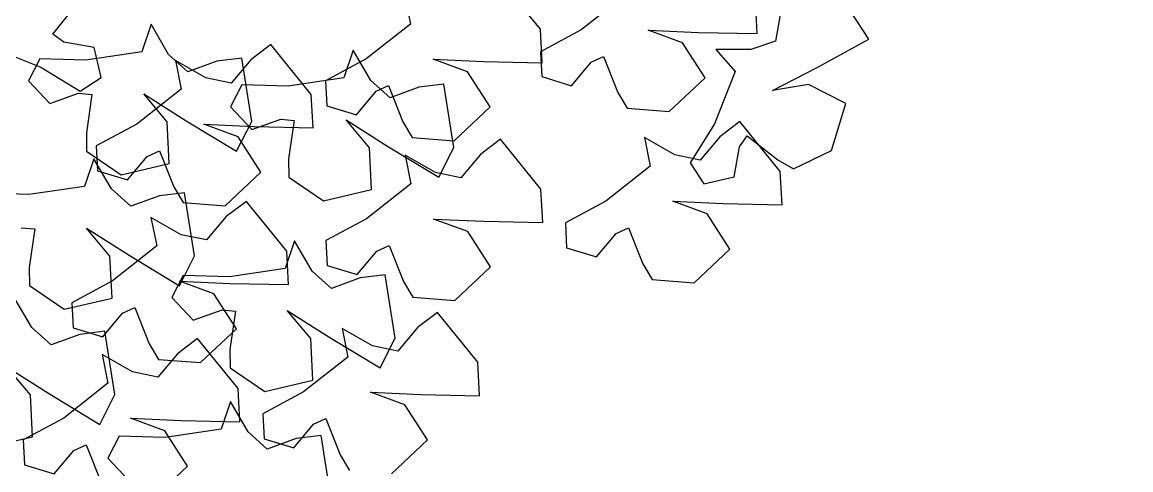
# Model space of a CAD drawing. Header units: millimetres. Extents: x 441156 to 441876, y 4514765 to 4515211.
# Drawn here: x 441441.341 to 441443.035, y 4514834.348 to 4514835.033 of the extents above; entities that cross this region are included whole.
import ezdxf

# ---------------------------------------------------------------- set-up
doc = ezdxf.new("R2010")
doc.units = ezdxf.units.MM
doc.layers.add('01_piscinas', color=254, linetype='Continuous')

msp = doc.modelspace()

# ---------------------------------------------------------------- linework, layer by layer
at = {"layer": '01_piscinas'}
for p, q in [((441442.13302112, 4514835.0215429, 0.00000053), (441442.07136697, 4514835.09770118, 0.00000053)), ((441441.92563695, 4514835.07342233, 0.00000053), (441441.93439154, 4514835.02961503, 0.00000053)), ((441442.26270054, 4514835.07407821, 0.00000053), (441442.19509028, 4514835.0206678, 0.00000053)), ((441442.46401223, 4514835.01496611, 0.00000053), (441442.46133012, 4514835.06600608, 0.00000053)), ((441441.38841966, 4514835.0139506, 0.00000053), (441441.42521556, 4514835.06057108, 0.00000053)), ((441442.50013721, 4514835.04926345, 0.00000053), (441442.4919957, 4514835.00316824, 0.00000053)), ((441442.63444318, 4514835.00657023, 0.00000053), (441442.60660042, 4514835.04943109, 0.00000053)), ((441441.53834088, 4514835.02920905, 0.00000053), (441441.52401892, 4514834.98689352, 0.00000053)), ((441441.56515849, 4514834.98309608, 0.00000053), (441441.53834088, 4514835.02920905, 0.00000053)), ((441441.93439154, 4514835.02961503, 0.00000053), (441441.86678129, 4514834.97620462, 0.00000053)), ((441441.40528425, 4514835.00202137, 0.00000053), (441441.38841966, 4514835.0139506, 0.00000053)), ((441442.13570323, 4514834.97050293, 0.00000053), (441442.13302112, 4514835.0215429, 0.00000053)), ((441442.19509028, 4514835.0206678, 0.00000053), (441442.13302136, 4514834.98726706, 0.00000053)), ((441442.29736794, 4514835.02030967, 0.00000053), (441442.37427866, 4514835.01685533, 0.00000053)), ((441442.34972163, 4514835.00101614, 0.00000053), (441442.29736794, 4514835.02030967, 0.00000053)), ((441442.37427866, 4514835.01685533, 0.00000053), (441442.46401223, 4514835.01496611, 0.00000053)), ((441441.29013035, 4514834.99570325, 0.00000053), (441441.37019025, 4514834.96385626, 0.00000053)), ((441441.45137946, 4514834.99387986, 0.00000053), (441441.40528425, 4514835.00202137, 0.00000053)), ((441441.72137344, 4514834.99812739, 0.00000053), (441441.69074393, 4514834.97505553, 0.00000053)), ((441441.7830276, 4514834.92196911, 0.00000053), (441441.72137344, 4514834.99812739, 0.00000053)), ((441442.38438904, 4514834.9472476, 0.00000053), (441442.34972163, 4514835.00101614, 0.00000053)), ((441442.4919957, 4514835.00316824, 0.00000053), (441442.45440455, 4514834.99083615, 0.00000053)), ((441442.55578702, 4514834.96333956, 0.00000053), (441442.63444318, 4514835.00657023, 0.00000053)), ((441441.52401892, 4514834.98689352, 0.00000053), (441441.43876152, 4514834.97444387, 0.00000053)), ((441441.46217849, 4514834.94760894, 0.00000053), (441441.45137946, 4514834.99387986, 0.00000053)), ((441441.59463396, 4514834.95670723, 0.00000053), (441441.56515849, 4514834.98309608, 0.00000053)), ((441441.84720015, 4514834.98949046, 0.00000053), (441441.83287819, 4514834.94717493, 0.00000053)), ((441441.87401776, 4514834.94337749, 0.00000053), (441441.84720015, 4514834.98949046, 0.00000053)), ((441442.13302136, 4514834.98726706, 0.00000053), (441442.13502557, 4514834.94912731, 0.00000053)), ((441442.21059524, 4514834.97119295, 0.00000053), (441442.22935855, 4514834.9798335, 0.00000053)), ((441442.22935855, 4514834.9798335, 0.00000053), (441442.25133512, 4514834.92465708, 0.00000053)), ((441442.45440455, 4514834.99083615, 0.00000053), (441442.40106075, 4514834.99066791, 0.00000053)), ((441442.40106075, 4514834.99066791, 0.00000053), (441442.43054609, 4514834.95710696, 0.00000053)), ((441441.36830789, 4514834.97655245, 0.00000053), (441441.35097371, 4514834.94252034, 0.00000053)), ((441441.43876152, 4514834.97444387, 0.00000053), (441441.36830789, 4514834.97655245, 0.00000053)), ((441441.37019025, 4514834.96385626, 0.00000053), (441441.4301506, 4514834.92680337, 0.00000053)), ((441441.57564343, 4514834.97384854, 0.00000053), (441441.58439801, 4514834.93004124, 0.00000053)), ((441441.62192464, 4514834.94732234, 0.00000053), (441441.57564343, 4514834.97384854, 0.00000053)), ((441441.63862434, 4514834.97270408, 0.00000053), (441441.59463396, 4514834.95670723, 0.00000053)), ((441441.6766862, 4514834.97737014, 0.00000053), (441441.63862434, 4514834.97270408, 0.00000053)), ((441441.69074393, 4514834.97505553, 0.00000053), (441441.66064557, 4514834.93920667, 0.00000053)), ((441441.69200113, 4514834.88058806, 0.00000053), (441441.6766862, 4514834.97737014, 0.00000053)), ((441441.86678129, 4514834.97620462, 0.00000053), (441441.80471236, 4514834.94280388, 0.00000053)), ((441441.96905894, 4514834.97584649, 0.00000053), (441442.04596966, 4514834.97239215, 0.00000053)), ((441442.02141263, 4514834.95655296, 0.00000053), (441441.96905894, 4514834.97584649, 0.00000053)), ((441442.04596966, 4514834.97239215, 0.00000053), (441442.13570323, 4514834.97050293, 0.00000053)), ((441442.18049688, 4514834.93534408, 0.00000053), (441442.21059524, 4514834.97119295, 0.00000053)), ((441442.48745322, 4514834.92787575, 0.00000053), (441442.55578702, 4514834.96333956, 0.00000053)), ((441441.4301506, 4514834.92680337, 0.00000053), (441441.46217849, 4514834.94760894, 0.00000053)), ((441441.66064557, 4514834.93920667, 0.00000053), (441441.62192464, 4514834.94732234, 0.00000053)), ((441441.83287819, 4514834.94717493, 0.00000053), (441441.74762079, 4514834.93472528, 0.00000053)), ((441442.05608004, 4514834.90278442, 0.00000053), (441442.02141263, 4514834.95655296, 0.00000053)), ((441442.13502557, 4514834.94912731, 0.00000053), (441442.18049688, 4514834.93534408, 0.00000053)), ((441442.3295869, 4514834.89568275, 0.00000053), (441442.38438904, 4514834.9472476, 0.00000053)), ((441442.43054609, 4514834.95710696, 0.00000053), (441442.3986991, 4514834.87704707, 0.00000053)), ((441441.35097371, 4514834.94252034, 0.00000053), (441441.38346141, 4514834.90784807, 0.00000053)), ((441441.58439801, 4514834.93004124, 0.00000053), (441441.51678776, 4514834.87663083, 0.00000053)), ((441441.67716716, 4514834.93683385, 0.00000053), (441441.65983298, 4514834.90280175, 0.00000053)), ((441441.74762079, 4514834.93472528, 0.00000053), (441441.67716716, 4514834.93683385, 0.00000053)), ((441441.80471236, 4514834.94280388, 0.00000053), (441441.80671658, 4514834.90466412, 0.00000053)), ((441441.90349323, 4514834.91698864, 0.00000053), (441441.87401776, 4514834.94337749, 0.00000053)), ((441441.88228624, 4514834.92672977, 0.00000053), (441441.90104955, 4514834.93537032, 0.00000053)), ((441441.90104955, 4514834.93537032, 0.00000053), (441441.92302612, 4514834.8801939, 0.00000053)), ((441441.94748361, 4514834.93298549, 0.00000053), (441441.90349323, 4514834.91698864, 0.00000053)), ((441441.98554547, 4514834.93765155, 0.00000053), (441441.94748361, 4514834.93298549, 0.00000053)), ((441442.0008604, 4514834.84086946, 0.00000053), (441441.98554547, 4514834.93765155, 0.00000053)), ((441442.54243961, 4514834.9373439, 0.00000053), (441442.48745322, 4514834.92787575, 0.00000053)), ((441442.59934673, 4514834.90811269, 0.00000053), (441442.54243961, 4514834.9373439, 0.00000053)), ((441441.38346141, 4514834.90784807, 0.00000053), (441441.42745178, 4514834.92384492, 0.00000053)), ((441441.42745178, 4514834.92384492, 0.00000053), (441441.44802157, 4514834.9219462, 0.00000053)), ((441441.44802157, 4514834.9219462, 0.00000053), (441441.43946562, 4514834.86317373, 0.00000053)), ((441441.52715751, 4514834.9229949, 0.00000053), (441441.59203698, 4514834.88154799, 0.00000053)), ((441441.56285037, 4514834.88010936, 0.00000053), (441441.52715751, 4514834.9229949, 0.00000053)), ((441441.78570971, 4514834.87092914, 0.00000053), (441441.7830276, 4514834.92196911, 0.00000053)), ((441441.85218788, 4514834.8908809, 0.00000053), (441441.88228624, 4514834.92672977, 0.00000053)), ((441442.25133512, 4514834.92465708, 0.00000053), (441442.26549902, 4514834.90070221, 0.00000053)), ((441441.65983298, 4514834.90280175, 0.00000053), (441441.69232067, 4514834.86812948, 0.00000053)), ((441441.80671658, 4514834.90466412, 0.00000053), (441441.85218788, 4514834.8908809, 0.00000053)), ((441442.0012779, 4514834.85121957, 0.00000053), (441442.05608004, 4514834.90278442, 0.00000053)), ((441442.26549902, 4514834.90070221, 0.00000053), (441442.3295869, 4514834.89568275, 0.00000053)), ((441442.57766911, 4514834.83605515, 0.00000053), (441442.59934673, 4514834.90811269, 0.00000053)), ((441441.51678776, 4514834.87663083, 0.00000053), (441441.45471884, 4514834.84323009, 0.00000053)), ((441441.56598895, 4514834.81621074, 0.00000053), (441441.56285037, 4514834.88010936, 0.00000053)), ((441441.59203698, 4514834.88154799, 0.00000053), (441441.66880391, 4514834.83504509, 0.00000053)), ((441441.66880391, 4514834.83504509, 0.00000053), (441441.69200113, 4514834.88058806, 0.00000053)), ((441441.69232067, 4514834.86812948, 0.00000053), (441441.73631105, 4514834.88412632, 0.00000053)), ((441441.73631105, 4514834.88412632, 0.00000053), (441441.75688083, 4514834.88222761, 0.00000053)), ((441441.75688083, 4514834.88222761, 0.00000053), (441441.74832489, 4514834.82345513, 0.00000053)), ((441441.83601678, 4514834.8832763, 0.00000053), (441441.90089624, 4514834.8418294, 0.00000053)), ((441441.87170963, 4514834.84039077, 0.00000053), (441441.83601678, 4514834.8832763, 0.00000053)), ((441441.92302612, 4514834.8801939, 0.00000053), (441441.93719003, 4514834.85623903, 0.00000053)), ((441442.3986991, 4514834.87704707, 0.00000053), (441442.36164621, 4514834.81708672, 0.00000053)), ((441442.43766069, 4514834.88031049, 0.00000053), (441442.40703118, 4514834.85723863, 0.00000053)), ((441442.49931484, 4514834.80415221, 0.00000053), (441442.43766069, 4514834.88031049, 0.00000053)), ((441441.43946562, 4514834.86317373, 0.00000053), (441441.43975449, 4514834.83534626, 0.00000053)), ((441441.61906542, 4514834.8762727, 0.00000053), (441441.69597614, 4514834.87281836, 0.00000053)), ((441441.67141911, 4514834.85697917, 0.00000053), (441441.61906542, 4514834.8762727, 0.00000053)), ((441441.69597614, 4514834.87281836, 0.00000053), (441441.78570971, 4514834.87092914, 0.00000053)), ((441441.45471884, 4514834.84323009, 0.00000053), (441441.45672305, 4514834.80509033, 0.00000053)), ((441441.70608651, 4514834.80321063, 0.00000053), (441441.67141911, 4514834.85697917, 0.00000053)), ((441441.93719003, 4514834.85623903, 0.00000053), (441442.0012779, 4514834.85121957, 0.00000053)), ((441442.07207245, 4514834.85327655, 0.00000053), (441442.04144294, 4514834.8302047, 0.00000053)), ((441442.13372661, 4514834.77711827, 0.00000053), (441442.07207245, 4514834.85327655, 0.00000053)), ((441442.29193067, 4514834.85603164, 0.00000053), (441442.30068525, 4514834.81222434, 0.00000053)), ((441442.33821188, 4514834.82950544, 0.00000053), (441442.29193067, 4514834.85603164, 0.00000053)), ((441442.40703118, 4514834.85723863, 0.00000053), (441442.37693282, 4514834.82138977, 0.00000053)), ((441442.43686421, 4514834.84195307, 0.00000053), (441442.44879344, 4514834.85881766, 0.00000053)), ((441442.44879344, 4514834.85881766, 0.00000053), (441442.49541392, 4514834.82202176, 0.00000053)), ((441441.43975449, 4514834.83534626, 0.00000053), (441441.49274648, 4514834.79895534, 0.00000053)), ((441441.50219436, 4514834.79130711, 0.00000053), (441441.53229272, 4514834.82715597, 0.00000053)), ((441441.53229272, 4514834.82715597, 0.00000053), (441441.55105603, 4514834.83579653, 0.00000053)), ((441441.55105603, 4514834.83579653, 0.00000053), (441441.5730326, 4514834.78062011, 0.00000053)), ((441441.87484822, 4514834.77649215, 0.00000053), (441441.87170963, 4514834.84039077, 0.00000053)), ((441441.90089624, 4514834.8418294, 0.00000053), (441441.97766318, 4514834.7953265, 0.00000053)), ((441441.92634244, 4514834.8289977, 0.00000053), (441441.93509702, 4514834.7851904, 0.00000053)), ((441441.97262365, 4514834.8024715, 0.00000053), (441441.92634244, 4514834.8289977, 0.00000053)), ((441441.97766318, 4514834.7953265, 0.00000053), (441442.0008604, 4514834.84086946, 0.00000053)), ((441442.04144294, 4514834.8302047, 0.00000053), (441442.01134458, 4514834.79435583, 0.00000053)), ((441442.37693282, 4514834.82138977, 0.00000053), (441442.33821188, 4514834.82950544, 0.00000053)), ((441442.4287227, 4514834.79585786, 0.00000053), (441442.43686421, 4514834.84195307, 0.00000053)), ((441442.51965765, 4514834.80835819, 0.00000053), (441442.57766911, 4514834.83605515, 0.00000053)), ((441441.45102886, 4514834.82353657, 0.00000053), (441441.4367069, 4514834.78122104, 0.00000053)), ((441441.47784646, 4514834.77742361, 0.00000053), (441441.45102886, 4514834.82353657, 0.00000053)), ((441441.49274648, 4514834.79895534, 0.00000053), (441441.56598895, 4514834.81621074, 0.00000053)), ((441441.74832489, 4514834.82345513, 0.00000053), (441441.74861375, 4514834.79562766, 0.00000053)), ((441442.30068525, 4514834.81222434, 0.00000053), (441442.233075, 4514834.75881393, 0.00000053)), ((441442.36164621, 4514834.81708672, 0.00000053), (441442.38245179, 4514834.78505882, 0.00000053)), ((441442.49541392, 4514834.82202176, 0.00000053), (441442.51965765, 4514834.80835819, 0.00000053)), ((441441.45672305, 4514834.80509033, 0.00000053), (441441.50219436, 4514834.79130711, 0.00000053)), ((441441.65128437, 4514834.75164578, 0.00000053), (441441.70608651, 4514834.80321063, 0.00000053)), ((441441.74861375, 4514834.79562766, 0.00000053), (441441.80160575, 4514834.75923675, 0.00000053)), ((441442.01134458, 4514834.79435583, 0.00000053), (441441.97262365, 4514834.8024715, 0.00000053)), ((441442.38245179, 4514834.78505882, 0.00000053), (441442.4287227, 4514834.79585786, 0.00000053)), ((441442.50199695, 4514834.75311224, 0.00000053), (441442.49931484, 4514834.80415221, 0.00000053)), ((441441.4367069, 4514834.78122104, 0.00000053), (441441.3514495, 4514834.7687714, 0.00000053)), ((441441.50732194, 4514834.75103476, 0.00000053), (441441.47784646, 4514834.77742361, 0.00000053)), ((441441.5730326, 4514834.78062011, 0.00000053), (441441.5871965, 4514834.75666524, 0.00000053)), ((441441.80160575, 4514834.75923675, 0.00000053), (441441.87484822, 4514834.77649215, 0.00000053)), ((441441.93509702, 4514834.7851904, 0.00000053), (441441.86748677, 4514834.73177999, 0.00000053)), ((441442.13640871, 4514834.7260783, 0.00000053), (441442.13372661, 4514834.77711827, 0.00000053)), ((441441.3514495, 4514834.7687714, 0.00000053), (441441.28099587, 4514834.77087997, 0.00000053)), ((441441.55131232, 4514834.76703161, 0.00000053), (441441.50732194, 4514834.75103476, 0.00000053)), ((441441.58937418, 4514834.77169767, 0.00000053), (441441.55131232, 4514834.76703161, 0.00000053)), ((441441.6046891, 4514834.67491558, 0.00000053), (441441.58937418, 4514834.77169767, 0.00000053)), ((441441.68387698, 4514834.75826334, 0.00000053), (441441.65324747, 4514834.73519148, 0.00000053)), ((441441.74553113, 4514834.68210506, 0.00000053), (441441.68387698, 4514834.75826334, 0.00000053)), ((441442.233075, 4514834.75881393, 0.00000053), (441442.17100608, 4514834.72541319, 0.00000053)), ((441442.33535266, 4514834.7584558, 0.00000053), (441442.41226338, 4514834.75500146, 0.00000053)), ((441442.38770635, 4514834.73916227, 0.00000053), (441442.33535266, 4514834.7584558, 0.00000053)), ((441441.5871965, 4514834.75666524, 0.00000053), (441441.65128437, 4514834.75164578, 0.00000053)), ((441442.41226338, 4514834.75500146, 0.00000053), (441442.50199695, 4514834.75311224, 0.00000053)), ((441441.53814696, 4514834.73398449, 0.00000053), (441441.54690155, 4514834.69017719, 0.00000053)), ((441441.58442817, 4514834.70745829, 0.00000053), (441441.53814696, 4514834.73398449, 0.00000053)), ((441441.65324747, 4514834.73519148, 0.00000053), (441441.62314911, 4514834.69934262, 0.00000053)), ((441441.86748677, 4514834.73177999, 0.00000053), (441441.80541785, 4514834.69837925, 0.00000053)), ((441441.96976443, 4514834.73142186, 0.00000053), (441442.04667515, 4514834.72796752, 0.00000053)), ((441442.02211811, 4514834.71212833, 0.00000053), (441441.96976443, 4514834.73142186, 0.00000053)), ((441442.04667515, 4514834.72796752, 0.00000053), (441442.13640871, 4514834.7260783, 0.00000053)), ((441442.17100608, 4514834.72541319, 0.00000053), (441442.17301029, 4514834.68727343, 0.00000053)), ((441442.42237376, 4514834.68539373, 0.00000053), (441442.38770635, 4514834.73916227, 0.00000053)), ((441441.34013976, 4514834.71817244, 0.00000053), (441441.36070954, 4514834.71627372, 0.00000053)), ((441441.36070954, 4514834.71627372, 0.00000053), (441441.3521536, 4514834.65750125, 0.00000053)), ((441441.43984548, 4514834.71732242, 0.00000053), (441441.50472495, 4514834.67587551, 0.00000053)), ((441441.47553834, 4514834.67443689, 0.00000053), (441441.43984548, 4514834.71732242, 0.00000053)), ((441441.62314911, 4514834.69934262, 0.00000053), (441441.58442817, 4514834.70745829, 0.00000053)), ((441442.05678552, 4514834.65835979, 0.00000053), (441442.02211811, 4514834.71212833, 0.00000053)), ((441442.2184816, 4514834.67349021, 0.00000053), (441442.24857996, 4514834.70933908, 0.00000053)), ((441442.24857996, 4514834.70933908, 0.00000053), (441442.26734327, 4514834.71797963, 0.00000053)), ((441442.26734327, 4514834.71797963, 0.00000053), (441442.28931984, 4514834.6628032, 0.00000053)), ((441441.75758438, 4514834.69788832, 0.00000053), (441441.74326242, 4514834.65557279, 0.00000053)), ((441441.78440199, 4514834.65177535, 0.00000053), (441441.75758438, 4514834.69788832, 0.00000053)), ((441441.80541785, 4514834.69837925, 0.00000053), (441441.80742206, 4514834.66023949, 0.00000053)), ((441441.88299172, 4514834.68230514, 0.00000053), (441441.90175504, 4514834.69094569, 0.00000053)), ((441441.90175504, 4514834.69094569, 0.00000053), (441441.92373161, 4514834.63576927, 0.00000053)), ((441441.47867693, 4514834.61053826, 0.00000053), (441441.47553834, 4514834.67443689, 0.00000053)), ((441441.54690155, 4514834.69017719, 0.00000053), (441441.47929129, 4514834.63676678, 0.00000053)), ((441441.50472495, 4514834.67587551, 0.00000053), (441441.58149189, 4514834.62937262, 0.00000053)), ((441441.58149189, 4514834.62937262, 0.00000053), (441441.6046891, 4514834.67491558, 0.00000053)), ((441441.74821324, 4514834.63106509, 0.00000053), (441441.74553113, 4514834.68210506, 0.00000053)), ((441441.85289336, 4514834.64645627, 0.00000053), (441441.88299172, 4514834.68230514, 0.00000053)), ((441442.17301029, 4514834.68727343, 0.00000053), (441442.2184816, 4514834.67349021, 0.00000053)), ((441442.36757162, 4514834.63382888, 0.00000053), (441442.42237376, 4514834.68539373, 0.00000053)), ((441441.3521536, 4514834.65750125, 0.00000053), (441441.35244246, 4514834.62967378, 0.00000053)), ((441441.80742206, 4514834.66023949, 0.00000053), (441441.85289336, 4514834.64645627, 0.00000053)), ((441442.00198338, 4514834.60679494, 0.00000053), (441442.05678552, 4514834.65835979, 0.00000053)), ((441442.28931984, 4514834.6628032, 0.00000053), (441442.30348374, 4514834.63884834, 0.00000053)), ((441441.58755139, 4514834.64523172, 0.00000053), (441441.57021721, 4514834.61119961, 0.00000053)), ((441441.65800502, 4514834.64312314, 0.00000053), (441441.58755139, 4514834.64523172, 0.00000053)), ((441441.74326242, 4514834.65557279, 0.00000053), (441441.65800502, 4514834.64312314, 0.00000053)), ((441441.81387746, 4514834.6253865, 0.00000053), (441441.78440199, 4514834.65177535, 0.00000053)), ((441441.85786784, 4514834.64138335, 0.00000053), (441441.81387746, 4514834.6253865, 0.00000053)), ((441441.8959297, 4514834.64604941, 0.00000053), (441441.85786784, 4514834.64138335, 0.00000053)), ((441441.91124463, 4514834.54926733, 0.00000053), (441441.8959297, 4514834.64604941, 0.00000053)), ((441441.35244246, 4514834.62967378, 0.00000053), (441441.40543446, 4514834.59328286, 0.00000053)), ((441441.47929129, 4514834.63676678, 0.00000053), (441441.41722237, 4514834.60336604, 0.00000053)), ((441441.58156895, 4514834.63640865, 0.00000053), (441441.65847967, 4514834.63295431, 0.00000053)), ((441441.63392264, 4514834.61711512, 0.00000053), (441441.58156895, 4514834.63640865, 0.00000053)), ((441441.65847967, 4514834.63295431, 0.00000053), (441441.74821324, 4514834.63106509, 0.00000053)), ((441441.92373161, 4514834.63576927, 0.00000053), (441441.93789551, 4514834.6118144, 0.00000053)), ((441442.30348374, 4514834.63884834, 0.00000053), (441442.36757162, 4514834.63382888, 0.00000053)), ((441441.35624511, 4514834.56539293, 0.00000053), (441441.32942751, 4514834.61150589, 0.00000053)), ((441441.40543446, 4514834.59328286, 0.00000053), (441441.47867693, 4514834.61053826, 0.00000053)), ((441441.57021721, 4514834.61119961, 0.00000053), (441441.60270491, 4514834.57652734, 0.00000053)), ((441441.66859005, 4514834.56334658, 0.00000053), (441441.63392264, 4514834.61711512, 0.00000053)), ((441441.93789551, 4514834.6118144, 0.00000053), (441442.00198338, 4514834.60679494, 0.00000053)), ((441441.41722237, 4514834.60336604, 0.00000053), (441441.41922658, 4514834.56522628, 0.00000053)), ((441441.49479625, 4514834.58729193, 0.00000053), (441441.51355956, 4514834.59593248, 0.00000053)), ((441441.51355956, 4514834.59593248, 0.00000053), (441441.53553613, 4514834.54075605, 0.00000053)), ((441441.60270491, 4514834.57652734, 0.00000053), (441441.64669528, 4514834.59252419, 0.00000053)), ((441441.64669528, 4514834.59252419, 0.00000053), (441441.66726506, 4514834.59062547, 0.00000053)), ((441441.66726506, 4514834.59062547, 0.00000053), (441441.65870912, 4514834.531853, 0.00000053)), ((441441.74640101, 4514834.59167417, 0.00000053), (441441.81128048, 4514834.55022726, 0.00000053)), ((441441.78209387, 4514834.54878863, 0.00000053), (441441.74640101, 4514834.59167417, 0.00000053)), ((441441.46469789, 4514834.55144306, 0.00000053), (441441.49479625, 4514834.58729193, 0.00000053)), ((441441.97568439, 4514834.5884192, 0.00000053), (441441.94505489, 4514834.56534734, 0.00000053)), ((441442.03733855, 4514834.51226091, 0.00000053), (441441.97568439, 4514834.5884192, 0.00000053)), ((441441.38572059, 4514834.53900408, 0.00000053), (441441.35624511, 4514834.56539293, 0.00000053)), ((441441.42971097, 4514834.55500093, 0.00000053), (441441.38572059, 4514834.53900408, 0.00000053)), ((441441.41922658, 4514834.56522628, 0.00000053), (441441.46469789, 4514834.55144306, 0.00000053)), ((441441.46777283, 4514834.55966699, 0.00000053), (441441.42971097, 4514834.55500093, 0.00000053)), ((441441.48308775, 4514834.4628849, 0.00000053), (441441.46777283, 4514834.55966699, 0.00000053)), ((441441.61378791, 4514834.51178173, 0.00000053), (441441.66859005, 4514834.56334658, 0.00000053)), ((441441.82995438, 4514834.56414035, 0.00000053), (441441.83870896, 4514834.52033304, 0.00000053)), ((441441.87623559, 4514834.53761415, 0.00000053), (441441.82995438, 4514834.56414035, 0.00000053)), ((441441.94505489, 4514834.56534734, 0.00000053), (441441.91495652, 4514834.52949847, 0.00000053)), ((441441.53553613, 4514834.54075605, 0.00000053), (441441.54970003, 4514834.51680119, 0.00000053)), ((441441.60945229, 4514834.54848331, 0.00000053), (441441.57882278, 4514834.52541145, 0.00000053)), ((441441.67110645, 4514834.47232502, 0.00000053), (441441.60945229, 4514834.54848331, 0.00000053)), ((441441.78523245, 4514834.48489001, 0.00000053), (441441.78209387, 4514834.54878863, 0.00000053)), ((441441.81128048, 4514834.55022726, 0.00000053), (441441.88804741, 4514834.50372436, 0.00000053)), ((441441.88804741, 4514834.50372436, 0.00000053), (441441.91124463, 4514834.54926733, 0.00000053)), ((441441.46372228, 4514834.52420445, 0.00000053), (441441.47247686, 4514834.48039715, 0.00000053)), ((441441.51000349, 4514834.49767825, 0.00000053), (441441.46372228, 4514834.52420445, 0.00000053)), ((441441.57882278, 4514834.52541145, 0.00000053), (441441.54872442, 4514834.48956258, 0.00000053)), ((441441.65870912, 4514834.531853, 0.00000053), (441441.65899799, 4514834.50402553, 0.00000053)), ((441441.91495652, 4514834.52949847, 0.00000053), (441441.87623559, 4514834.53761415, 0.00000053)), ((441441.31824414, 4514834.50529174, 0.00000053), (441441.3831236, 4514834.46384484, 0.00000053)), ((441441.35393699, 4514834.46240621, 0.00000053), (441441.31824414, 4514834.50529174, 0.00000053)), ((441441.54970003, 4514834.51680119, 0.00000053), (441441.61378791, 4514834.51178173, 0.00000053)), ((441441.83870896, 4514834.52033304, 0.00000053), (441441.77109871, 4514834.46692263, 0.00000053)), ((441442.04002066, 4514834.46122094, 0.00000053), (441442.03733855, 4514834.51226091, 0.00000053)), ((441441.54872442, 4514834.48956258, 0.00000053), (441441.51000349, 4514834.49767825, 0.00000053)), ((441441.65899799, 4514834.50402553, 0.00000053), (441441.71198998, 4514834.46763461, 0.00000053)), ((441441.47247686, 4514834.48039715, 0.00000053), (441441.40486661, 4514834.42698674, 0.00000053)), ((441441.67378856, 4514834.42128505, 0.00000053), (441441.67110645, 4514834.47232502, 0.00000053)), ((441441.71198998, 4514834.46763461, 0.00000053), (441441.78523245, 4514834.48489001, 0.00000053)), ((441441.35707558, 4514834.39850758, 0.00000053), (441441.35393699, 4514834.46240621, 0.00000053)), ((441441.3831236, 4514834.46384484, 0.00000053), (441441.45989054, 4514834.41734194, 0.00000053)), ((441441.45989054, 4514834.41734194, 0.00000053), (441441.48308775, 4514834.4628849, 0.00000053)), ((441441.77109871, 4514834.46692263, 0.00000053), (441441.70902979, 4514834.43352189, 0.00000053)), ((441441.87337637, 4514834.46656451, 0.00000053), (441441.95028709, 4514834.46311016, 0.00000053)), ((441441.92573006, 4514834.44727097, 0.00000053), (441441.87337637, 4514834.46656451, 0.00000053)), ((441441.95028709, 4514834.46311016, 0.00000053), (441442.04002066, 4514834.46122094, 0.00000053)), ((441441.65955318, 4514834.45212385, 0.00000053), (441441.64523122, 4514834.40980832, 0.00000053)), ((441441.68637078, 4514834.40601089, 0.00000053), (441441.65955318, 4514834.45212385, 0.00000053)), ((441441.96039746, 4514834.39350243, 0.00000053), (441441.92573006, 4514834.44727097, 0.00000053)), ((441441.40486661, 4514834.42698674, 0.00000053), (441441.34279769, 4514834.393586, 0.00000053)), ((441441.50714427, 4514834.42662861, 0.00000053), (441441.58405499, 4514834.42317427, 0.00000053)), ((441441.55949796, 4514834.40733508, 0.00000053), (441441.50714427, 4514834.42662861, 0.00000053)), ((441441.58405499, 4514834.42317427, 0.00000053), (441441.67378856, 4514834.42128505, 0.00000053)), ((441441.70902979, 4514834.43352189, 0.00000053), (441441.711034, 4514834.39538214, 0.00000053)), ((441441.78660367, 4514834.41744778, 0.00000053), (441441.80536698, 4514834.42608833, 0.00000053)), ((441441.80536698, 4514834.42608833, 0.00000053), (441441.82734355, 4514834.37091191, 0.00000053)), ((441441.59416536, 4514834.35356654, 0.00000053), (441441.55949796, 4514834.40733508, 0.00000053)), ((441441.64523122, 4514834.40980832, 0.00000053), (441441.55997382, 4514834.39735868, 0.00000053)), ((441441.71584626, 4514834.37962204, 0.00000053), (441441.68637078, 4514834.40601089, 0.00000053)), ((441441.75650531, 4514834.38159891, 0.00000053), (441441.78660367, 4514834.41744778, 0.00000053)), ((441441.28383311, 4514834.38125218, 0.00000053), (441441.35707558, 4514834.39850758, 0.00000053)), ((441441.34279769, 4514834.393586, 0.00000053), (441441.3448019, 4514834.35544624, 0.00000053)), ((441441.42037157, 4514834.37751189, 0.00000053), (441441.43913488, 4514834.38615244, 0.00000053)), ((441441.43913488, 4514834.38615244, 0.00000053), (441441.46111145, 4514834.33097601, 0.00000053)), ((441441.48952019, 4514834.39946725, 0.00000053), (441441.472186, 4514834.36543515, 0.00000053)), ((441441.55997382, 4514834.39735868, 0.00000053), (441441.48952019, 4514834.39946725, 0.00000053)), ((441441.711034, 4514834.39538214, 0.00000053), (441441.75650531, 4514834.38159891, 0.00000053)), ((441441.75983664, 4514834.39561889, 0.00000053), (441441.71584626, 4514834.37962204, 0.00000053)), ((441441.7978985, 4514834.40028495, 0.00000053), (441441.75983664, 4514834.39561889, 0.00000053)), ((441441.81321342, 4514834.30350286, 0.00000053), (441441.7978985, 4514834.40028495, 0.00000053)), ((441441.90559532, 4514834.34193758, 0.00000053), (441441.96039746, 4514834.39350243, 0.00000053)), ((441441.39027321, 4514834.34166302, 0.00000053), (441441.42037157, 4514834.37751189, 0.00000053)), ((441441.82734355, 4514834.37091191, 0.00000053), (441441.84150745, 4514834.34695704, 0.00000053)), ((441441.3448019, 4514834.35544624, 0.00000053), (441441.39027321, 4514834.34166302, 0.00000053)), ((441441.472186, 4514834.36543515, 0.00000053), (441441.5046737, 4514834.33076288, 0.00000053)), ((441441.53936322, 4514834.30200169, 0.00000053), (441441.59416536, 4514834.35356654, 0.00000053))]:
    msp.add_line(p, q, dxfattribs=at)
at = {"layer": '01_piscinas', "elevation": 0.00000131}
msp.add_lwpolyline([(441430.69518641, 4514829.92970618, -0.0042755154), (441432.48805387, 4514830.64783043, -0.0216875721), (441441.75497962, 4514833.81222074, -0.0036590762), (441445.01167264, 4514834.67928291)], format="xyb", dxfattribs=at)

doc.saveas('drawing.dxf')
